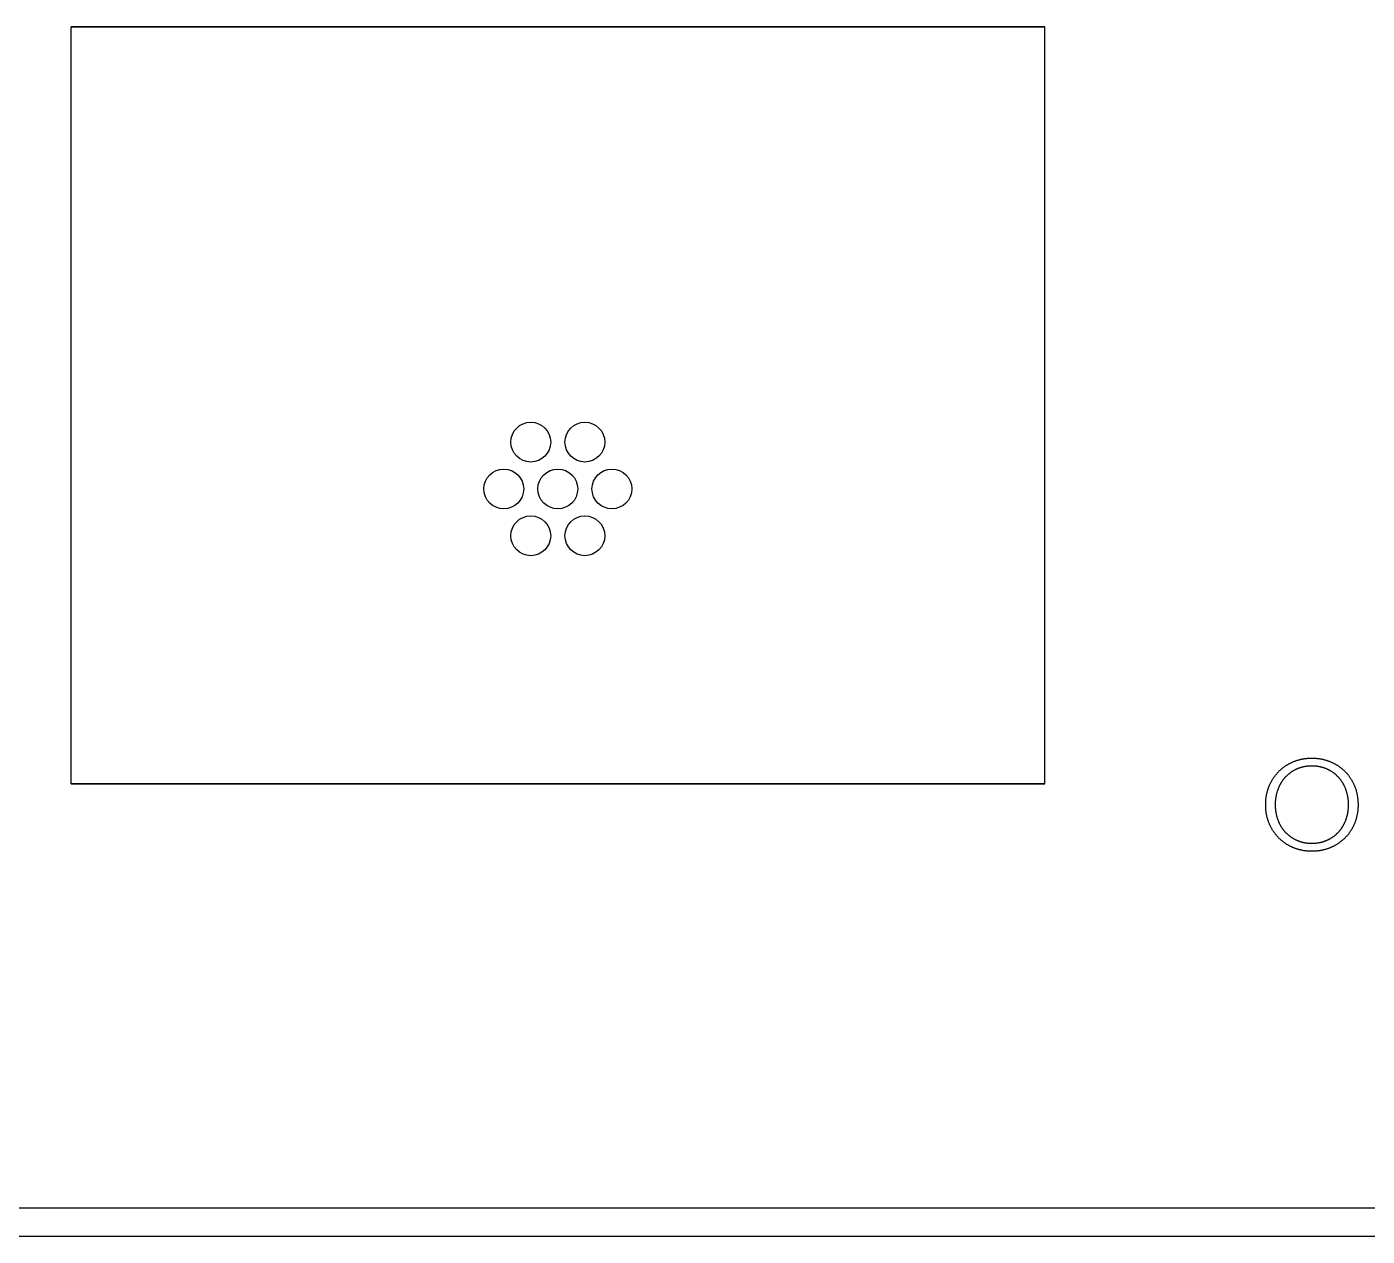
# Model space of a CAD drawing. Header units: millimetres. Extents: x -39.1 to 39.1, y -23.1 to 23.1.
# Drawn here: x -5.84 to 17.72, y -23.1 to -1.85 of the extents above; entities that cross this region are included whole.
import ezdxf

# ---------------------------------------------------------------- set-up
doc = ezdxf.new("R2010")
doc.units = ezdxf.units.MM

msp = doc.modelspace()

# ---------------------------------------------------------------- linework, layer by layer
for p, q in [((-5.055, -15.15, -1.5), (-5.055, -1.85, -1.5)), ((-5.055, -1.85, -1.5), (12.055, -1.85, -1.5)), ((-5.055, -15.15, -2), (-5.055, -1.85, -2)), ((-5.055, -1.85, -2), (-5.055, -1.85, -1.5)), ((-5.055, -15.15, -1.5), (-5.055, -1.85, -1.5)), ((-5.055, -1.85, -1.5), (12.055, -1.85, -1.5)), ((-5.055, -1.85, -2), (-5.055, -1.85, -1.5)), ((12.055, -1.85, -2), (-5.055, -1.85, -2)), ((12.055, -1.85, -2), (-5.055, -1.85, -2)), ((-5.055, -15.15, -2), (-5.055, -1.85, -2)), ((12.055, -15.15, -1.5), (12.055, -1.85, -1.5)), ((12.055, -1.85, -2), (12.055, -1.85, -1.5)), ((12.055, -15.15, -1.5), (12.055, -1.85, -1.5)), ((12.055, -1.85, -2), (12.055, -1.85, -1.5)), ((12.055, -15.15, -2), (12.055, -1.85, -2)), ((12.055, -15.15, -2), (12.055, -1.85, -2)), ((3.37, -9.147, -1.5), (3.37, -9.147)), ((3.37, -9.147, -1.5), (3.37, -9.147)), ((4.32, -9.147, -1.5), (4.32, -9.147)), ((4.32, -9.147, -1.5), (4.32, -9.147)), ((2.895, -9.97, -1.5), (2.895, -9.97)), ((2.895, -9.97, -1.5), (2.895, -9.97)), ((3.845, -9.97, -1.5), (3.845, -9.97)), ((3.845, -9.97, -1.5), (3.845, -9.97)), ((4.795, -9.97, -1.5), (4.795, -9.97)), ((4.795, -9.97, -1.5), (4.795, -9.97)), ((3.37, -10.793, -1.5), (3.37, -10.793)), ((3.37, -10.793, -1.5), (3.37, -10.793)), ((4.32, -10.793, -1.5), (4.32, -10.793)), ((4.32, -10.793, -1.5), (4.32, -10.793)), ((16.424, -14.762), (16.424, -14.762, -0.05)), ((16.424, -14.762), (16.424, -14.762, -0.05)), ((16.746, -14.7), (16.746, -14.7, -0.05)), ((16.746, -14.7), (16.746, -14.7, -0.05)), ((16.746, -14.839), (16.746, -14.839, -0.05)), ((16.746, -14.839), (16.746, -14.839, -0.05)), ((17.069, -14.762), (17.069, -14.762, -0.05)), ((17.069, -14.762), (17.069, -14.762, -0.05)), ((16.167, -14.932), (16.167, -14.932, -0.05)), ((16.167, -14.932), (16.167, -14.932, -0.05)), ((16.273, -15.042), (16.273, -15.042, -0.05)), ((16.273, -15.042), (16.273, -15.042, -0.05)), ((16.477, -14.894), (16.477, -14.894, -0.05)), ((16.477, -14.894), (16.477, -14.894, -0.05)), ((17.016, -14.894), (17.016, -14.894, -0.05)), ((17.016, -14.894), (17.016, -14.894, -0.05)), ((17.219, -15.042), (17.219, -15.042, -0.05)), ((17.219, -15.042), (17.219, -15.042, -0.05)), ((17.326, -14.932), (17.326, -14.932, -0.05)), ((17.326, -14.932), (17.326, -14.932, -0.05)), ((-5.055, -15.15, -1.5), (12.055, -15.15, -1.5)), ((-5.055, -15.15, -1.5), (-5.055, -15.15, -2)), ((12.055, -15.15, -2), (-5.055, -15.15, -2)), ((-5.055, -15.15, -1.5), (-5.055, -15.15, -2)), ((-5.055, -15.15, -1.5), (12.055, -15.15, -1.5)), ((12.055, -15.15, -2), (-5.055, -15.15, -2)), ((12.055, -15.15, -1.5), (12.055, -15.15, -2)), ((12.055, -15.15, -1.5), (12.055, -15.15, -2)), ((15.996, -15.191), (15.996, -15.191, -0.05)), ((15.996, -15.191), (15.996, -15.191, -0.05)), ((16.146, -15.259), (16.146, -15.259, -0.05)), ((16.146, -15.259), (16.146, -15.259, -0.05)), ((17.347, -15.259), (17.347, -15.259, -0.05)), ((17.347, -15.259), (17.347, -15.259, -0.05)), ((17.497, -15.191), (17.497, -15.191, -0.05)), ((17.497, -15.191), (17.497, -15.191, -0.05)), ((15.935, -15.519), (15.935, -15.519, -0.05)), ((15.935, -15.519), (15.935, -15.519, -0.05)), ((16.102, -15.519), (16.102, -15.519, -0.05)), ((16.102, -15.519), (16.102, -15.519, -0.05)), ((17.391, -15.519), (17.391, -15.519, -0.05)), ((17.391, -15.519), (17.391, -15.519, -0.05)), ((17.558, -15.519), (17.558, -15.519, -0.05)), ((17.558, -15.519), (17.558, -15.519, -0.05)), ((16.146, -15.778), (16.146, -15.778, -0.05)), ((16.146, -15.778), (16.146, -15.778, -0.05)), ((17.347, -15.778), (17.347, -15.778, -0.05)), ((17.347, -15.778), (17.347, -15.778, -0.05)), ((15.996, -15.846), (15.996, -15.846, -0.05)), ((15.996, -15.846), (15.996, -15.846, -0.05)), ((16.273, -15.994), (16.273, -15.994, -0.05)), ((16.273, -15.994), (16.273, -15.994, -0.05)), ((17.219, -15.994), (17.219, -15.994, -0.05)), ((17.219, -15.994), (17.219, -15.994, -0.05)), ((17.497, -15.846), (17.497, -15.846, -0.05)), ((17.497, -15.846), (17.497, -15.846, -0.05)), ((16.167, -16.105), (16.167, -16.105, -0.05)), ((16.167, -16.105), (16.167, -16.105, -0.05)), ((16.477, -16.141), (16.477, -16.141, -0.05)), ((16.477, -16.141), (16.477, -16.141, -0.05)), ((16.746, -16.196), (16.746, -16.196, -0.05)), ((16.746, -16.196), (16.746, -16.196, -0.05)), ((17.016, -16.141), (17.016, -16.141, -0.05)), ((17.016, -16.141), (17.016, -16.141, -0.05)), ((17.326, -16.105), (17.326, -16.105, -0.05)), ((17.326, -16.105), (17.326, -16.105, -0.05)), ((16.424, -16.275), (16.424, -16.275, -0.05)), ((16.424, -16.275), (16.424, -16.275, -0.05)), ((16.746, -16.337), (16.746, -16.337, -0.05)), ((16.746, -16.337), (16.746, -16.337, -0.05)), ((17.069, -16.275), (17.069, -16.275, -0.05)), ((17.069, -16.275), (17.069, -16.275, -0.05)), ((-35, -22.6), (35, -22.6)), ((-35, -22.6), (35, -22.6)), ((-35, -23.1, -0.5), (35, -23.1, -0.5)), ((-35, -23.1, -0.5), (35, -23.1, -0.5)), ((-35, -23.1, -2), (35, -23.1, -2)), ((-35, -23.1, -2), (35, -23.1, -2))]:
    msp.add_line(p, q)
for centre in [(3.02, -9.147), (3.02, -9.147, -1.5), (3.02, -9.147), (3.02, -9.147, -1.5), (3.97, -9.147), (3.97, -9.147, -1.5), (3.97, -9.147), (3.97, -9.147, -1.5), (2.545, -9.97), (2.545, -9.97, -1.5), (2.545, -9.97), (2.545, -9.97, -1.5), (3.495, -9.97), (3.495, -9.97, -1.5), (3.495, -9.97), (3.495, -9.97, -1.5), (4.445, -9.97), (4.445, -9.97, -1.5), (4.445, -9.97), (4.445, -9.97, -1.5), (3.02, -10.793), (3.02, -10.793, -1.5), (3.02, -10.793), (3.02, -10.793, -1.5), (3.97, -10.793), (3.97, -10.793, -1.5), (3.97, -10.793), (3.97, -10.793, -1.5)]:
    msp.add_circle(centre, 0.35)
for points in [[(16.167, -14.932), (16.276, -14.823), (16.424, -14.762)], [(16.167, -14.932, -0.05), (16.276, -14.823, -0.05), (16.424, -14.762, -0.05)], [(16.167, -14.932), (16.276, -14.823), (16.424, -14.762)], [(16.167, -14.932, -0.05), (16.276, -14.823, -0.05), (16.424, -14.762, -0.05)], [(16.424, -14.762), (16.573, -14.7), (16.746, -14.7)], [(16.424, -14.762, -0.05), (16.573, -14.7, -0.05), (16.746, -14.7, -0.05)], [(16.424, -14.762), (16.573, -14.7), (16.746, -14.7)], [(16.424, -14.762, -0.05), (16.573, -14.7, -0.05), (16.746, -14.7, -0.05)], [(16.746, -14.839, -0.05), (16.597, -14.839, -0.05), (16.477, -14.894, -0.05)], [(16.746, -14.839, -0.05), (16.597, -14.839, -0.05), (16.477, -14.894, -0.05)], [(16.746, -14.839), (16.597, -14.839), (16.477, -14.894)], [(16.746, -14.839), (16.597, -14.839), (16.477, -14.894)], [(16.746, -14.7), (16.92, -14.7), (17.069, -14.762)], [(16.746, -14.7, -0.05), (16.92, -14.7, -0.05), (17.069, -14.762, -0.05)], [(16.746, -14.7), (16.92, -14.7), (17.069, -14.762)], [(16.746, -14.7, -0.05), (16.92, -14.7, -0.05), (17.069, -14.762, -0.05)], [(17.016, -14.894, -0.05), (16.896, -14.839, -0.05), (16.746, -14.839, -0.05)], [(17.016, -14.894, -0.05), (16.896, -14.839, -0.05), (16.746, -14.839, -0.05)], [(17.016, -14.894), (16.896, -14.839), (16.746, -14.839)], [(17.016, -14.894), (16.896, -14.839), (16.746, -14.839)], [(17.069, -14.762), (17.217, -14.823), (17.326, -14.932)], [(17.069, -14.762, -0.05), (17.217, -14.823, -0.05), (17.326, -14.932, -0.05)], [(17.069, -14.762), (17.217, -14.823), (17.326, -14.932)], [(17.069, -14.762, -0.05), (17.217, -14.823, -0.05), (17.326, -14.932, -0.05)], [(15.996, -15.191), (16.058, -15.041), (16.167, -14.932)], [(15.996, -15.191, -0.05), (16.058, -15.041, -0.05), (16.167, -14.932, -0.05)], [(15.996, -15.191), (16.058, -15.041), (16.167, -14.932)], [(15.996, -15.191, -0.05), (16.058, -15.041, -0.05), (16.167, -14.932, -0.05)], [(16.273, -15.042, -0.05), (16.19, -15.136, -0.05), (16.146, -15.259, -0.05)], [(16.273, -15.042, -0.05), (16.19, -15.136, -0.05), (16.146, -15.259, -0.05)], [(16.273, -15.042), (16.19, -15.136), (16.146, -15.259)], [(16.273, -15.042), (16.19, -15.136), (16.146, -15.259)], [(16.477, -14.894, -0.05), (16.357, -14.949, -0.05), (16.273, -15.042, -0.05)], [(16.477, -14.894, -0.05), (16.357, -14.949, -0.05), (16.273, -15.042, -0.05)], [(16.477, -14.894), (16.357, -14.949), (16.273, -15.042)], [(16.477, -14.894), (16.357, -14.949), (16.273, -15.042)], [(17.219, -15.042, -0.05), (17.136, -14.949, -0.05), (17.016, -14.894, -0.05)], [(17.219, -15.042, -0.05), (17.136, -14.949, -0.05), (17.016, -14.894, -0.05)], [(17.219, -15.042), (17.136, -14.949), (17.016, -14.894)], [(17.219, -15.042), (17.136, -14.949), (17.016, -14.894)], [(17.347, -15.259, -0.05), (17.303, -15.136, -0.05), (17.219, -15.042, -0.05)], [(17.347, -15.259, -0.05), (17.303, -15.136, -0.05), (17.219, -15.042, -0.05)], [(17.347, -15.259), (17.303, -15.136), (17.219, -15.042)], [(17.347, -15.259), (17.303, -15.136), (17.219, -15.042)], [(17.326, -14.932), (17.435, -15.041), (17.497, -15.191)], [(17.326, -14.932, -0.05), (17.435, -15.041, -0.05), (17.497, -15.191, -0.05)], [(17.326, -14.932), (17.435, -15.041), (17.497, -15.191)], [(17.326, -14.932, -0.05), (17.435, -15.041, -0.05), (17.497, -15.191, -0.05)], [(15.935, -15.519), (15.935, -15.34), (15.996, -15.191)], [(15.935, -15.519, -0.05), (15.935, -15.34, -0.05), (15.996, -15.191, -0.05)], [(15.935, -15.519), (15.935, -15.34), (15.996, -15.191)], [(15.935, -15.519, -0.05), (15.935, -15.34, -0.05), (15.996, -15.191, -0.05)], [(16.146, -15.259, -0.05), (16.102, -15.382, -0.05), (16.102, -15.519, -0.05)], [(16.146, -15.259, -0.05), (16.102, -15.382, -0.05), (16.102, -15.519, -0.05)], [(16.146, -15.259), (16.102, -15.382), (16.102, -15.519)], [(16.146, -15.259), (16.102, -15.382), (16.102, -15.519)], [(17.391, -15.519, -0.05), (17.391, -15.382, -0.05), (17.347, -15.259, -0.05)], [(17.391, -15.519, -0.05), (17.391, -15.382, -0.05), (17.347, -15.259, -0.05)], [(17.391, -15.519), (17.391, -15.382), (17.347, -15.259)], [(17.391, -15.519), (17.391, -15.382), (17.347, -15.259)], [(17.497, -15.191), (17.558, -15.34), (17.558, -15.519)], [(17.497, -15.191, -0.05), (17.558, -15.34, -0.05), (17.558, -15.519, -0.05)], [(17.497, -15.191), (17.558, -15.34), (17.558, -15.519)], [(17.497, -15.191, -0.05), (17.558, -15.34, -0.05), (17.558, -15.519, -0.05)], [(15.996, -15.846), (15.935, -15.697), (15.935, -15.519)], [(15.996, -15.846, -0.05), (15.935, -15.697, -0.05), (15.935, -15.519, -0.05)], [(15.996, -15.846), (15.935, -15.697), (15.935, -15.519)], [(15.996, -15.846, -0.05), (15.935, -15.697, -0.05), (15.935, -15.519, -0.05)], [(16.102, -15.519, -0.05), (16.102, -15.655, -0.05), (16.146, -15.778, -0.05)], [(16.102, -15.519, -0.05), (16.102, -15.655, -0.05), (16.146, -15.778, -0.05)], [(16.102, -15.519), (16.102, -15.655), (16.146, -15.778)], [(16.102, -15.519), (16.102, -15.655), (16.146, -15.778)], [(17.347, -15.778, -0.05), (17.391, -15.655, -0.05), (17.391, -15.519, -0.05)], [(17.347, -15.778, -0.05), (17.391, -15.655, -0.05), (17.391, -15.519, -0.05)], [(17.347, -15.778), (17.391, -15.655), (17.391, -15.519)], [(17.347, -15.778), (17.391, -15.655), (17.391, -15.519)], [(17.558, -15.519), (17.558, -15.697), (17.497, -15.846)], [(17.558, -15.519, -0.05), (17.558, -15.697, -0.05), (17.497, -15.846, -0.05)], [(17.558, -15.519), (17.558, -15.697), (17.497, -15.846)], [(17.558, -15.519, -0.05), (17.558, -15.697, -0.05), (17.497, -15.846, -0.05)], [(16.146, -15.778, -0.05), (16.19, -15.901, -0.05), (16.273, -15.994, -0.05)], [(16.146, -15.778, -0.05), (16.19, -15.901, -0.05), (16.273, -15.994, -0.05)], [(16.146, -15.778), (16.19, -15.901), (16.273, -15.994)], [(16.146, -15.778), (16.19, -15.901), (16.273, -15.994)], [(17.219, -15.994, -0.05), (17.303, -15.901, -0.05), (17.347, -15.778, -0.05)], [(17.219, -15.994, -0.05), (17.303, -15.901, -0.05), (17.347, -15.778, -0.05)], [(17.219, -15.994), (17.303, -15.901), (17.347, -15.778)], [(17.219, -15.994), (17.303, -15.901), (17.347, -15.778)], [(16.167, -16.105), (16.058, -15.996), (15.996, -15.846)], [(16.167, -16.105, -0.05), (16.058, -15.996, -0.05), (15.996, -15.846, -0.05)], [(16.167, -16.105), (16.058, -15.996), (15.996, -15.846)], [(16.167, -16.105, -0.05), (16.058, -15.996, -0.05), (15.996, -15.846, -0.05)], [(16.273, -15.994, -0.05), (16.357, -16.086, -0.05), (16.477, -16.141, -0.05)], [(16.273, -15.994, -0.05), (16.357, -16.086, -0.05), (16.477, -16.141, -0.05)], [(16.273, -15.994), (16.357, -16.086), (16.477, -16.141)], [(16.273, -15.994), (16.357, -16.086), (16.477, -16.141)], [(17.016, -16.141, -0.05), (17.136, -16.086, -0.05), (17.219, -15.994, -0.05)], [(17.016, -16.141, -0.05), (17.136, -16.086, -0.05), (17.219, -15.994, -0.05)], [(17.016, -16.141), (17.136, -16.086), (17.219, -15.994)], [(17.016, -16.141), (17.136, -16.086), (17.219, -15.994)], [(17.497, -15.846), (17.435, -15.996), (17.326, -16.105)], [(17.497, -15.846, -0.05), (17.435, -15.996, -0.05), (17.326, -16.105, -0.05)], [(17.497, -15.846), (17.435, -15.996), (17.326, -16.105)], [(17.497, -15.846, -0.05), (17.435, -15.996, -0.05), (17.326, -16.105, -0.05)], [(16.424, -16.275), (16.276, -16.214), (16.167, -16.105)], [(16.424, -16.275, -0.05), (16.276, -16.214, -0.05), (16.167, -16.105, -0.05)], [(16.424, -16.275), (16.276, -16.214), (16.167, -16.105)], [(16.424, -16.275, -0.05), (16.276, -16.214, -0.05), (16.167, -16.105, -0.05)], [(16.477, -16.141, -0.05), (16.597, -16.196, -0.05), (16.746, -16.196, -0.05)], [(16.477, -16.141, -0.05), (16.597, -16.196, -0.05), (16.746, -16.196, -0.05)], [(16.477, -16.141), (16.597, -16.196), (16.746, -16.196)], [(16.477, -16.141), (16.597, -16.196), (16.746, -16.196)], [(16.746, -16.196, -0.05), (16.896, -16.196, -0.05), (17.016, -16.141, -0.05)], [(16.746, -16.196, -0.05), (16.896, -16.196, -0.05), (17.016, -16.141, -0.05)], [(16.746, -16.196), (16.896, -16.196), (17.016, -16.141)], [(16.746, -16.196), (16.896, -16.196), (17.016, -16.141)], [(17.326, -16.105), (17.217, -16.214), (17.069, -16.275)], [(17.326, -16.105, -0.05), (17.217, -16.214, -0.05), (17.069, -16.275, -0.05)], [(17.326, -16.105), (17.217, -16.214), (17.069, -16.275)], [(17.326, -16.105, -0.05), (17.217, -16.214, -0.05), (17.069, -16.275, -0.05)], [(16.746, -16.337), (16.573, -16.337), (16.424, -16.275)], [(16.746, -16.337, -0.05), (16.573, -16.337, -0.05), (16.424, -16.275, -0.05)], [(16.746, -16.337), (16.573, -16.337), (16.424, -16.275)], [(16.746, -16.337, -0.05), (16.573, -16.337, -0.05), (16.424, -16.275, -0.05)], [(17.069, -16.275), (16.92, -16.337), (16.746, -16.337)], [(17.069, -16.275, -0.05), (16.92, -16.337, -0.05), (16.746, -16.337, -0.05)], [(17.069, -16.275), (16.92, -16.337), (16.746, -16.337)], [(17.069, -16.275, -0.05), (16.92, -16.337, -0.05), (16.746, -16.337, -0.05)]]:
    msp.add_open_spline(points, degree=2)

doc.saveas('drawing.dxf')
